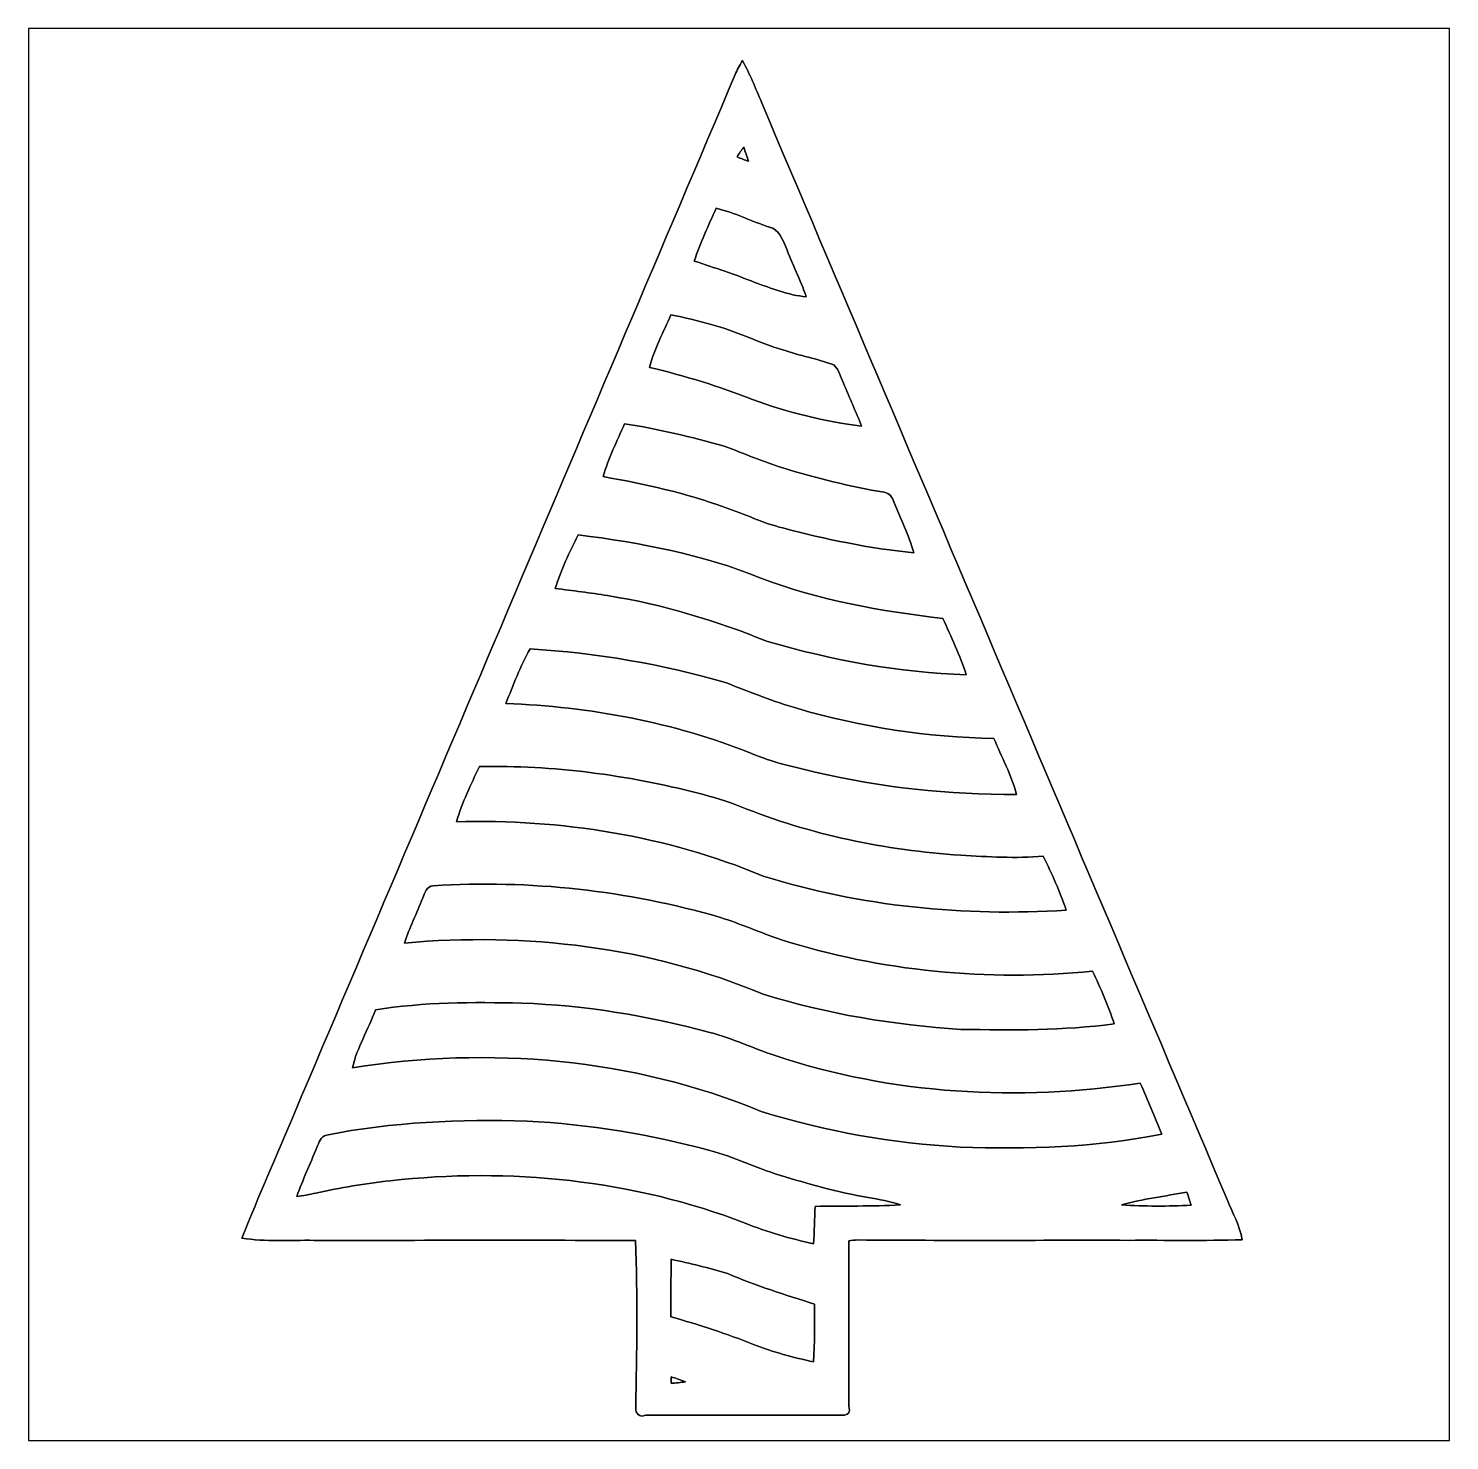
# Model space of a CAD drawing. Header units: centimetres. Extents: x -16.8 to 16.8, y -16.7 to 16.7.
import ezdxf

# ---------------------------------------------------------------- set-up
doc = ezdxf.new("R2010")
doc.units = ezdxf.units.CM
doc.header["$MEASUREMENT"] = 0
doc.layers.add('Layer 1', color=7, linetype='Continuous')

msp = doc.modelspace()

# ---------------------------------------------------------------- linework, layer by layer
at = {"layer": 'Layer 1', "color": 7}
for points, knots in [([(-16.77458, 16.66875), (-16.77458, 16.66875), (16.77458, 16.66875), (16.77458, 16.66875), (16.77458, 16.66875), (16.77458, 16.66875), (16.77458, -16.66875), (16.77458, -16.66875), (16.77458, -16.66875), (16.77458, -16.66875), (-16.77458, -16.66875), (-16.77458, -16.66875), (-16.77458, -16.66875), (-16.77458, -16.66875), (-16.77458, 16.66875), (-16.77458, 16.66875), (-16.77458, 16.66875), (-16.77458, 16.66875), (-16.77458, 16.66875), (-16.77458, 16.66875)], [0, 0, 0, 0, 0.16666667, 0.16666667, 0.16666667, 0.16666667, 0.33333333, 0.33333333, 0.33333333, 0.33333333, 0.5, 0.5, 0.5, 0.5, 0.66666667, 0.66666667, 0.66666667, 0.66666667, 1, 1, 1, 1]), ([(-0.09102, 15.57726), (-3.55953, 7.40481), (-7.02698, -0.768), (-10.49514, -8.94045), (-10.49514, -8.94045), (-10.90507, -9.9254), (-11.34181, -10.89907), (-11.73586, -11.89073), (-11.73586, -11.89073), (-11.17353, -11.9761), (-10.60274, -11.93659), (-10.03653, -11.94153), (-10.03653, -11.94153), (-7.5057, -11.94223), (-4.97487, -11.93976), (-2.44369, -11.94259), (-2.44369, -11.94259), (-2.38831, -13.26092), (-2.41265, -14.58348), (-2.43911, -15.90252), (-2.43911, -15.90252), (-2.44404, -16.01646), (-2.34774, -16.14276), (-2.20627, -16.06797), (-2.20627, -16.06797), (-0.73554, -16.07397), (0.73519, -16.06444), (2.20592, -16.0722), (2.20592, -16.0722), (2.34879, -16.04398), (2.69205, -16.15299), (2.59186, -15.85771), (2.59186, -15.85771), (2.59786, -14.55632), (2.59151, -13.25457), (2.58974, -11.95317), (2.58974, -11.95317), (2.66171, -11.94329), (2.73368, -11.93341), (2.8067, -11.93341), (2.8067, -11.93341), (4.9343, -11.95035), (7.06191, -11.93765), (9.18986, -11.94153), (9.18986, -11.94153), (10.08627, -11.93553), (10.98338, -11.95705), (11.87979, -11.92706), (11.87979, -11.92706), (11.81806, -11.59298), (11.64943, -11.29277), (11.5249, -10.98021), (11.5249, -10.98021), (7.85777, -2.34597), (4.19523, 6.29038), (0.52952, 14.92567), (0.52952, 14.92567), (0.39229, 15.2587), (0.25682, 15.59348), (0.08079, 15.90851), (0.08079, 15.90851), (0.01658, 15.80197), (-0.04304, 15.69226), (-0.09102, 15.57726)], [0, 0, 0, 0, 0.05882353, 0.05882353, 0.05882353, 0.05882353, 0.11764706, 0.11764706, 0.11764706, 0.11764706, 0.17647059, 0.17647059, 0.17647059, 0.17647059, 0.23529412, 0.23529412, 0.23529412, 0.23529412, 0.29411765, 0.29411765, 0.29411765, 0.29411765, 0.35294118, 0.35294118, 0.35294118, 0.35294118, 0.41176471, 0.41176471, 0.41176471, 0.41176471, 0.47058824, 0.47058824, 0.47058824, 0.47058824, 0.52941176, 0.52941176, 0.52941176, 0.52941176, 0.58823529, 0.58823529, 0.58823529, 0.58823529, 0.64705882, 0.64705882, 0.64705882, 0.64705882, 0.70588235, 0.70588235, 0.70588235, 0.70588235, 0.76470588, 0.76470588, 0.76470588, 0.76470588, 0.82352941, 0.82352941, 0.82352941, 0.82352941, 0.88235294, 0.88235294, 0.88235294, 0.88235294, 1, 1, 1, 1]), ([(-0.04445, 13.63839), (0.00282, 13.716), (0.05503, 13.79079), (0.11112, 13.86276), (0.11112, 13.86276), (0.15205, 13.75339), (0.19085, 13.64333), (0.22401, 13.53114), (0.22401, 13.53114), (0.133, 13.56289), (0.04374, 13.59958), (-0.04445, 13.63839)], [0, 0, 0, 0, 0.25, 0.25, 0.25, 0.25, 0.5, 0.5, 0.5, 0.5, 1, 1, 1, 1]), ([(-0.53975, 12.42377), (-0.10442, 12.32217), (0.29669, 12.11368), (0.72143, 11.97716), (0.72143, 11.97716), (0.94368, 11.92601), (1.022, 11.69529), (1.10419, 11.50902), (1.10419, 11.50902), (1.26153, 11.11568), (1.44639, 10.73326), (1.58644, 10.33321), (1.58644, 10.33321), (1.16558, 10.37237), (0.76659, 10.53112), (0.37253, 10.67259), (0.37253, 10.67259), (-0.09701, 10.86062), (-0.57679, 11.02007), (-1.05728, 11.17671), (-1.05728, 11.17671), (-0.91581, 11.60427), (-0.72143, 12.01208), (-0.53975, 12.42377)], [0, 0, 0, 0, 0.14285714, 0.14285714, 0.14285714, 0.14285714, 0.28571429, 0.28571429, 0.28571429, 0.28571429, 0.42857143, 0.42857143, 0.42857143, 0.42857143, 0.57142857, 0.57142857, 0.57142857, 0.57142857, 0.71428571, 0.71428571, 0.71428571, 0.71428571, 1, 1, 1, 1]), ([(-1.60726, 9.90776), (-1.28764, 9.84356), (-0.97014, 9.76842), (-0.65581, 9.68163), (-0.65581, 9.68163), (-0.07585, 9.52571), (0.46284, 9.25019), (1.03787, 9.07909), (1.03787, 9.07909), (1.43334, 8.94221), (1.84891, 8.87024), (2.24084, 8.72737), (2.24084, 8.72737), (2.35656, 8.60813), (2.39783, 8.43915), (2.46839, 8.29239), (2.46839, 8.29239), (2.60632, 7.95196), (2.76401, 7.61965), (2.89243, 7.27534), (2.89243, 7.27534), (2.0193, 7.39775), (1.14935, 7.59601), (0.32244, 7.90646), (0.32244, 7.90646), (-0.4699, 8.22254), (-1.28799, 8.46702), (-2.11631, 8.66775), (-2.11631, 8.66775), (-1.99178, 9.09779), (-1.78858, 9.49995), (-1.60726, 9.90776)], [0, 0, 0, 0, 0.11111111, 0.11111111, 0.11111111, 0.11111111, 0.22222222, 0.22222222, 0.22222222, 0.22222222, 0.33333333, 0.33333333, 0.33333333, 0.33333333, 0.44444444, 0.44444444, 0.44444444, 0.44444444, 0.55555556, 0.55555556, 0.55555556, 0.55555556, 0.66666667, 0.66666667, 0.66666667, 0.66666667, 0.77777778, 0.77777778, 0.77777778, 0.77777778, 1, 1, 1, 1]), ([(-2.69981, 7.33178), (-1.90359, 7.2203), (-1.12324, 7.01922), (-0.34854, 6.80791), (-0.34854, 6.80791), (0.11359, 6.63681), (0.56621, 6.43749), (1.03823, 6.29214), (1.03823, 6.29214), (1.82174, 6.05049), (2.61973, 5.85329), (3.42865, 5.71712), (3.42865, 5.71712), (3.55, 5.70371), (3.61985, 5.59682), (3.65795, 5.49134), (3.65795, 5.49134), (3.81776, 5.09094), (4.01108, 4.70323), (4.12785, 4.28696), (4.12785, 4.28696), (3.08328, 4.39596), (2.0514, 4.60551), (1.03717, 4.87609), (1.03717, 4.87609), (0.56621, 4.98616), (0.13476, 5.21088), (-0.32456, 5.35693), (-0.32456, 5.35693), (-1.2573, 5.70195), (-2.23167, 5.9122), (-3.20781, 6.08859), (-3.20781, 6.08859), (-3.08046, 6.51863), (-2.88678, 6.92538), (-2.69981, 7.33178)], [0, 0, 0, 0, 0.1, 0.1, 0.1, 0.1, 0.2, 0.2, 0.2, 0.2, 0.3, 0.3, 0.3, 0.3, 0.4, 0.4, 0.4, 0.4, 0.5, 0.5, 0.5, 0.5, 0.6, 0.6, 0.6, 0.6, 0.7, 0.7, 0.7, 0.7, 0.8, 0.8, 0.8, 0.8, 1, 1, 1, 1]), ([(-3.79377, 4.71487), (-2.3301, 4.52226), (-0.85619, 4.25944), (0.51329, 3.69006), (0.51329, 3.69006), (1.89371, 3.16936), (3.35492, 2.90936), (4.81577, 2.74003), (4.81577, 2.74003), (5.00627, 2.30082), (5.21758, 1.86796), (5.36399, 1.41076), (5.36399, 1.41076), (3.77719, 1.46368), (2.19957, 1.75119), (0.67663, 2.19569), (0.67663, 2.19569), (-0.54222, 2.68323), (-1.80234, 3.07799), (-3.10233, 3.27766), (-3.10233, 3.27766), (-3.51226, 3.34433), (-3.92465, 3.39407), (-4.33634, 3.4484), (-4.33634, 3.4484), (-4.20158, 3.88832), (-4.00262, 4.30565), (-3.79377, 4.71487)], [0, 0, 0, 0, 0.125, 0.125, 0.125, 0.125, 0.25, 0.25, 0.25, 0.25, 0.375, 0.375, 0.375, 0.375, 0.5, 0.5, 0.5, 0.5, 0.625, 0.625, 0.625, 0.625, 0.75, 0.75, 0.75, 0.75, 1, 1, 1, 1]), ([(-4.93183, 2.02247), (-3.36338, 1.92758), (-1.80622, 1.65947), (-0.2981, 1.21708), (-0.2981, 1.21708), (0.26141, 1.00577), (0.81421, 0.77364), (1.39065, 0.61066), (1.39065, 0.61066), (2.89313, 0.17427), (4.45347, -0.06632), (6.01804, -0.09243), (6.01804, -0.09243), (6.19407, -0.53305), (6.43502, -0.95356), (6.55285, -1.41534), (6.55285, -1.41534), (4.95547, -1.42064), (3.35527, -1.25624), (1.79987, -0.88794), (1.79987, -0.88794), (1.29187, -0.76588), (0.77682, -0.6544), (0.29528, -0.44768), (0.29528, -0.44768), (-1.54552, 0.29563), (-3.5246, 0.65299), (-5.50298, 0.73343), (-5.50298, 0.73343), (-5.32871, 1.16911), (-5.16431, 1.61396), (-4.93183, 2.02247)], [0, 0, 0, 0, 0.11111111, 0.11111111, 0.11111111, 0.11111111, 0.22222222, 0.22222222, 0.22222222, 0.22222222, 0.33333333, 0.33333333, 0.33333333, 0.33333333, 0.44444444, 0.44444444, 0.44444444, 0.44444444, 0.55555556, 0.55555556, 0.55555556, 0.55555556, 0.66666667, 0.66666667, 0.66666667, 0.66666667, 0.77777778, 0.77777778, 0.77777778, 0.77777778, 1, 1, 1, 1]), ([(-6.12458, -0.75636), (-4.38573, -0.72249), (-2.64724, -0.95391), (-0.96485, -1.38712), (-0.96485, -1.38712), (-0.62689, -1.46826), (-0.29351, -1.57021), (0.03034, -1.69686), (0.03034, -1.69686), (1.68381, -2.37137), (3.45581, -2.72768), (5.23381, -2.8508), (5.23381, -2.8508), (5.88257, -2.88572), (6.5338, -2.93088), (7.18256, -2.87161), (7.18256, -2.87161), (7.38858, -3.28613), (7.57449, -3.71158), (7.72583, -4.14937), (7.72583, -4.14937), (5.31989, -4.29754), (2.87726, -4.06153), (0.57185, -3.34328), (0.57185, -3.34328), (-1.71062, -2.38478), (-4.20511, -1.99496), (-6.67244, -2.05846), (-6.67244, -2.05846), (-6.53062, -1.60902), (-6.33483, -1.17757), (-6.12458, -0.75636)], [0, 0, 0, 0, 0.11111111, 0.11111111, 0.11111111, 0.11111111, 0.22222222, 0.22222222, 0.22222222, 0.22222222, 0.33333333, 0.33333333, 0.33333333, 0.33333333, 0.44444444, 0.44444444, 0.44444444, 0.44444444, 0.55555556, 0.55555556, 0.55555556, 0.55555556, 0.66666667, 0.66666667, 0.66666667, 0.66666667, 0.77777778, 0.77777778, 0.77777778, 0.77777778, 1, 1, 1, 1]), ([(-7.22136, -3.57046), (-4.93995, -3.42759), (-2.6349, -3.68265), (-0.43886, -4.31835), (-0.43886, -4.31835), (0.04057, -4.47357), (0.50306, -4.67501), (0.98002, -4.83799), (0.98002, -4.83799), (3.34963, -5.59294), (5.87446, -5.83212), (8.34707, -5.58659), (8.34707, -5.58659), (8.53546, -5.99264), (8.72278, -6.40186), (8.85578, -6.83013), (8.85578, -6.83013), (7.65739, -6.99206), (6.44631, -6.98182), (5.23981, -6.96066), (5.23981, -6.96066), (3.66007, -6.86012), (2.08492, -6.59836), (0.5715, -6.13022), (0.5715, -6.13022), (-2.09091, -5.01262), (-5.03555, -4.66725), (-7.90046, -4.92266), (-7.90046, -4.92266), (-7.77487, -4.56071), (-7.60413, -4.21711), (-7.46725, -3.85939), (-7.46725, -3.85939), (-7.41751, -3.74544), (-7.37059, -3.58211), (-7.22136, -3.57046)], [0, 0, 0, 0, 0.1, 0.1, 0.1, 0.1, 0.2, 0.2, 0.2, 0.2, 0.3, 0.3, 0.3, 0.3, 0.4, 0.4, 0.4, 0.4, 0.5, 0.5, 0.5, 0.5, 0.6, 0.6, 0.6, 0.6, 0.7, 0.7, 0.7, 0.7, 0.8, 0.8, 0.8, 0.8, 1, 1, 1, 1]), ([(-8.58308, -6.50346), (-7.44502, -6.31261), (-6.28438, -6.31719), (-5.13398, -6.34153), (-5.13398, -6.34153), (-3.63079, -6.3941), (-2.13748, -6.63963), (-0.68721, -7.03474), (-0.68721, -7.03474), (-0.15804, -7.17056), (0.33584, -7.40974), (0.85372, -7.57943), (0.85372, -7.57943), (3.61668, -8.50406), (6.60153, -8.66387), (9.47279, -8.23136), (9.47279, -8.23136), (9.64918, -8.63), (9.82063, -9.03076), (9.97938, -9.43681), (9.97938, -9.43681), (8.41587, -9.74619), (6.81179, -9.79981), (5.22252, -9.73914), (5.22252, -9.73914), (3.62938, -9.65271), (2.04505, -9.37366), (0.52246, -8.89741), (0.52246, -8.89741), (-2.50966, -7.6394), (-5.89844, -7.35612), (-9.12636, -7.87012), (-9.12636, -7.87012), (-9.01559, -7.39034), (-8.75101, -6.96348), (-8.58308, -6.50346)], [0, 0, 0, 0, 0.1, 0.1, 0.1, 0.1, 0.2, 0.2, 0.2, 0.2, 0.3, 0.3, 0.3, 0.3, 0.4, 0.4, 0.4, 0.4, 0.5, 0.5, 0.5, 0.5, 0.6, 0.6, 0.6, 0.6, 0.7, 0.7, 0.7, 0.7, 0.8, 0.8, 0.8, 0.8, 1, 1, 1, 1]), ([(-9.74055, -9.45621), (-8.18339, -9.14788), (-6.58707, -9.07768), (-5.00309, -9.12918), (-5.00309, -9.12918), (-3.54436, -9.19798), (-2.09515, -9.43681), (-0.68756, -9.82274), (-0.68756, -9.82274), (-0.121, -9.96244), (0.40146, -10.23126), (0.95814, -10.40165), (0.95814, -10.40165), (1.64465, -10.61156), (2.3368, -10.81158), (3.04659, -10.92694), (3.04659, -10.92694), (3.30306, -10.9788), (3.56623, -11.01337), (3.81282, -11.10439), (3.81282, -11.10439), (3.14184, -11.14778), (2.46909, -11.12026), (1.7974, -11.13931), (1.7974, -11.13931), (1.78223, -11.43282), (1.78188, -11.72739), (1.76142, -12.02126), (1.76142, -12.02126), (1.21038, -11.90343), (0.66675, -11.74715), (0.14499, -11.53478), (0.14499, -11.53478), (-2.50825, -10.50996), (-5.41831, -10.22103), (-8.23595, -10.5343), (-8.23595, -10.5343), (-8.82438, -10.60415), (-9.4107, -10.69763), (-9.9889, -10.8271), (-9.9889, -10.8271), (-10.13848, -10.85956), (-10.28876, -10.89166), (-10.44187, -10.90366), (-10.44187, -10.90366), (-10.29723, -10.51489), (-10.12366, -10.13777), (-9.96879, -9.75325), (-9.96879, -9.75325), (-9.91447, -9.6453), (-9.88095, -9.48302), (-9.74055, -9.45621)], [0, 0, 0, 0, 0.07142857, 0.07142857, 0.07142857, 0.07142857, 0.14285714, 0.14285714, 0.14285714, 0.14285714, 0.21428571, 0.21428571, 0.21428571, 0.21428571, 0.28571429, 0.28571429, 0.28571429, 0.28571429, 0.35714286, 0.35714286, 0.35714286, 0.35714286, 0.42857143, 0.42857143, 0.42857143, 0.42857143, 0.5, 0.5, 0.5, 0.5, 0.57142857, 0.57142857, 0.57142857, 0.57142857, 0.64285714, 0.64285714, 0.64285714, 0.64285714, 0.71428571, 0.71428571, 0.71428571, 0.71428571, 0.78571429, 0.78571429, 0.78571429, 0.78571429, 0.85714286, 0.85714286, 0.85714286, 0.85714286, 1, 1, 1, 1]), ([(9.03005, -11.10439), (9.53488, -10.95869), (10.06016, -10.90119), (10.57557, -10.80347), (10.57557, -10.80347), (10.60873, -10.90612), (10.6426, -11.01019), (10.67364, -11.11426), (10.67364, -11.11426), (10.12578, -11.13861), (9.57686, -11.14213), (9.03005, -11.10439)], [0, 0, 0, 0, 0.25, 0.25, 0.25, 0.25, 0.5, 0.5, 0.5, 0.5, 1, 1, 1, 1]), ([(-1.60338, -12.38885), (-1.1557, -12.4841), (-0.70908, -12.59064), (-0.27199, -12.72752), (-0.27199, -12.72752), (0.39934, -13.00727), (1.09008, -13.23516), (1.78576, -13.44542), (1.78576, -13.44542), (1.78611, -13.90086), (1.78788, -14.35735), (1.76142, -14.81279), (1.76142, -14.81279), (1.28199, -14.70272), (0.80327, -14.58383), (0.34572, -14.40109), (0.34572, -14.40109), (-0.29104, -14.14321), (-0.94686, -13.93684), (-1.6062, -13.74563), (-1.6062, -13.74563), (-1.60655, -13.29302), (-1.60655, -12.84076), (-1.60338, -12.38885)], [0, 0, 0, 0, 0.14285714, 0.14285714, 0.14285714, 0.14285714, 0.28571429, 0.28571429, 0.28571429, 0.28571429, 0.42857143, 0.42857143, 0.42857143, 0.42857143, 0.57142857, 0.57142857, 0.57142857, 0.57142857, 0.71428571, 0.71428571, 0.71428571, 0.71428571, 1, 1, 1, 1]), ([(-1.60338, -15.16309), (-1.48943, -15.19626), (-1.37478, -15.23541), (-1.26436, -15.28057), (-1.26436, -15.28057), (-1.37689, -15.29786), (-1.49013, -15.30985), (-1.60408, -15.31549), (-1.60408, -15.31549), (-1.60373, -15.27739), (-1.60338, -15.20119), (-1.60338, -15.16309)], [0, 0, 0, 0, 0.25, 0.25, 0.25, 0.25, 0.5, 0.5, 0.5, 0.5, 1, 1, 1, 1])]:
    msp.add_open_spline(points, degree=3, knots=knots, dxfattribs=at)
at = {"layer": 'Layer 1', "color": 49}
for points, knots in [([(-0.09102, 15.57726), (-0.04304, 15.69226), (0.01658, 15.80197), (0.08079, 15.90851), (0.08079, 15.90851), (0.25682, 15.59348), (0.39229, 15.2587), (0.52952, 14.92567), (0.52952, 14.92567), (4.19523, 6.29038), (7.85777, -2.34597), (11.5249, -10.98021), (11.5249, -10.98021), (11.64943, -11.29277), (11.81806, -11.59298), (11.87979, -11.92706), (11.87979, -11.92706), (10.98338, -11.95705), (10.08627, -11.93553), (9.18986, -11.94153), (9.18986, -11.94153), (7.06191, -11.93765), (4.9343, -11.95035), (2.8067, -11.93341), (2.8067, -11.93341), (2.73368, -11.93341), (2.66171, -11.94329), (2.58974, -11.95317), (2.58974, -11.95317), (2.59151, -13.25457), (2.59786, -14.55632), (2.59186, -15.85771), (2.59186, -15.85771), (2.69205, -16.15299), (2.34879, -16.04398), (2.20592, -16.0722), (2.20592, -16.0722), (0.73519, -16.06444), (-0.73554, -16.07397), (-2.20627, -16.06797), (-2.20627, -16.06797), (-2.34774, -16.14276), (-2.44404, -16.01646), (-2.43911, -15.90252), (-2.43911, -15.90252), (-2.41265, -14.58348), (-2.38831, -13.26092), (-2.44369, -11.94259), (-2.44369, -11.94259), (-4.97487, -11.93976), (-7.5057, -11.94223), (-10.03653, -11.94153), (-10.03653, -11.94153), (-10.60274, -11.93659), (-11.17353, -11.9761), (-11.73586, -11.89073), (-11.73586, -11.89073), (-11.34181, -10.89907), (-10.90507, -9.9254), (-10.49514, -8.94045), (-10.49514, -8.94045), (-7.02698, -0.768), (-3.55953, 7.40481), (-0.09102, 15.57726), (-0.09102, 15.57726), (-0.09102, 15.57726), (-0.09102, 15.57726), (-0.09102, 15.57726)], [0, 0, 0, 0, 0.05555556, 0.05555556, 0.05555556, 0.05555556, 0.11111111, 0.11111111, 0.11111111, 0.11111111, 0.16666667, 0.16666667, 0.16666667, 0.16666667, 0.22222222, 0.22222222, 0.22222222, 0.22222222, 0.27777778, 0.27777778, 0.27777778, 0.27777778, 0.33333333, 0.33333333, 0.33333333, 0.33333333, 0.38888889, 0.38888889, 0.38888889, 0.38888889, 0.44444444, 0.44444444, 0.44444444, 0.44444444, 0.5, 0.5, 0.5, 0.5, 0.55555556, 0.55555556, 0.55555556, 0.55555556, 0.61111111, 0.61111111, 0.61111111, 0.61111111, 0.66666667, 0.66666667, 0.66666667, 0.66666667, 0.72222222, 0.72222222, 0.72222222, 0.72222222, 0.77777778, 0.77777778, 0.77777778, 0.77777778, 0.83333333, 0.83333333, 0.83333333, 0.83333333, 0.88888889, 0.88888889, 0.88888889, 0.88888889, 1, 1, 1, 1]), ([(-0.04445, 13.63839), (0.04374, 13.59958), (0.133, 13.56289), (0.22401, 13.53114), (0.22401, 13.53114), (0.19085, 13.64333), (0.15205, 13.75339), (0.11112, 13.86276), (0.11112, 13.86276), (0.05503, 13.79079), (0.00282, 13.716), (-0.04445, 13.63839), (-0.04445, 13.63839), (-0.04445, 13.63839), (-0.04445, 13.63839), (-0.04445, 13.63839)], [0, 0, 0, 0, 0.2, 0.2, 0.2, 0.2, 0.4, 0.4, 0.4, 0.4, 0.6, 0.6, 0.6, 0.6, 1, 1, 1, 1]), ([(-0.53975, 12.42377), (-0.72143, 12.01208), (-0.91581, 11.60427), (-1.05728, 11.17671), (-1.05728, 11.17671), (-0.57679, 11.02007), (-0.09701, 10.86062), (0.37253, 10.67259), (0.37253, 10.67259), (0.76659, 10.53112), (1.16558, 10.37237), (1.58644, 10.33321), (1.58644, 10.33321), (1.44639, 10.73326), (1.26153, 11.11568), (1.10419, 11.50902), (1.10419, 11.50902), (1.022, 11.69529), (0.94368, 11.92601), (0.72143, 11.97716), (0.72143, 11.97716), (0.29669, 12.11368), (-0.10442, 12.32217), (-0.53975, 12.42377), (-0.53975, 12.42377), (-0.53975, 12.42377), (-0.53975, 12.42377), (-0.53975, 12.42377)], [0, 0, 0, 0, 0.125, 0.125, 0.125, 0.125, 0.25, 0.25, 0.25, 0.25, 0.375, 0.375, 0.375, 0.375, 0.5, 0.5, 0.5, 0.5, 0.625, 0.625, 0.625, 0.625, 0.75, 0.75, 0.75, 0.75, 1, 1, 1, 1]), ([(-1.60726, 9.90776), (-1.78858, 9.49995), (-1.99178, 9.09779), (-2.11631, 8.66775), (-2.11631, 8.66775), (-1.28799, 8.46702), (-0.4699, 8.22254), (0.32244, 7.90646), (0.32244, 7.90646), (1.14935, 7.59601), (2.0193, 7.39775), (2.89243, 7.27534), (2.89243, 7.27534), (2.76401, 7.61965), (2.60632, 7.95196), (2.46839, 8.29239), (2.46839, 8.29239), (2.39783, 8.43915), (2.35656, 8.60813), (2.24084, 8.72737), (2.24084, 8.72737), (1.84891, 8.87024), (1.43334, 8.94221), (1.03787, 9.07909), (1.03787, 9.07909), (0.46284, 9.25019), (-0.07585, 9.52571), (-0.65581, 9.68163), (-0.65581, 9.68163), (-0.97014, 9.76842), (-1.28764, 9.84356), (-1.60726, 9.90776), (-1.60726, 9.90776), (-1.60726, 9.90776), (-1.60726, 9.90776), (-1.60726, 9.90776)], [0, 0, 0, 0, 0.1, 0.1, 0.1, 0.1, 0.2, 0.2, 0.2, 0.2, 0.3, 0.3, 0.3, 0.3, 0.4, 0.4, 0.4, 0.4, 0.5, 0.5, 0.5, 0.5, 0.6, 0.6, 0.6, 0.6, 0.7, 0.7, 0.7, 0.7, 0.8, 0.8, 0.8, 0.8, 1, 1, 1, 1]), ([(-2.69981, 7.33178), (-2.88678, 6.92538), (-3.08046, 6.51863), (-3.20781, 6.08859), (-3.20781, 6.08859), (-2.23167, 5.9122), (-1.2573, 5.70195), (-0.32456, 5.35693), (-0.32456, 5.35693), (0.13476, 5.21088), (0.56621, 4.98616), (1.03717, 4.87609), (1.03717, 4.87609), (2.0514, 4.60551), (3.08328, 4.39596), (4.12785, 4.28696), (4.12785, 4.28696), (4.01108, 4.70323), (3.81776, 5.09094), (3.65795, 5.49134), (3.65795, 5.49134), (3.61985, 5.59682), (3.55, 5.70371), (3.42865, 5.71712), (3.42865, 5.71712), (2.61973, 5.85329), (1.82174, 6.05049), (1.03823, 6.29214), (1.03823, 6.29214), (0.56621, 6.43749), (0.11359, 6.63681), (-0.34854, 6.80791), (-0.34854, 6.80791), (-1.12324, 7.01922), (-1.90359, 7.2203), (-2.69981, 7.33178), (-2.69981, 7.33178), (-2.69981, 7.33178), (-2.69981, 7.33178), (-2.69981, 7.33178)], [0, 0, 0, 0, 0.09090909, 0.09090909, 0.09090909, 0.09090909, 0.18181818, 0.18181818, 0.18181818, 0.18181818, 0.27272727, 0.27272727, 0.27272727, 0.27272727, 0.36363636, 0.36363636, 0.36363636, 0.36363636, 0.45454545, 0.45454545, 0.45454545, 0.45454545, 0.54545455, 0.54545455, 0.54545455, 0.54545455, 0.63636364, 0.63636364, 0.63636364, 0.63636364, 0.72727273, 0.72727273, 0.72727273, 0.72727273, 0.81818182, 0.81818182, 0.81818182, 0.81818182, 1, 1, 1, 1]), ([(-3.79377, 4.71487), (-4.00262, 4.30565), (-4.20158, 3.88832), (-4.33634, 3.4484), (-4.33634, 3.4484), (-3.92465, 3.39407), (-3.51226, 3.34433), (-3.10233, 3.27766), (-3.10233, 3.27766), (-1.80234, 3.07799), (-0.54222, 2.68323), (0.67663, 2.19569), (0.67663, 2.19569), (2.19957, 1.75119), (3.77719, 1.46368), (5.36399, 1.41076), (5.36399, 1.41076), (5.21758, 1.86796), (5.00627, 2.30082), (4.81577, 2.74003), (4.81577, 2.74003), (3.35492, 2.90936), (1.89371, 3.16936), (0.51329, 3.69006), (0.51329, 3.69006), (-0.85619, 4.25944), (-2.3301, 4.52226), (-3.79377, 4.71487), (-3.79377, 4.71487), (-3.79377, 4.71487), (-3.79377, 4.71487), (-3.79377, 4.71487)], [0, 0, 0, 0, 0.11111111, 0.11111111, 0.11111111, 0.11111111, 0.22222222, 0.22222222, 0.22222222, 0.22222222, 0.33333333, 0.33333333, 0.33333333, 0.33333333, 0.44444444, 0.44444444, 0.44444444, 0.44444444, 0.55555556, 0.55555556, 0.55555556, 0.55555556, 0.66666667, 0.66666667, 0.66666667, 0.66666667, 0.77777778, 0.77777778, 0.77777778, 0.77777778, 1, 1, 1, 1]), ([(-4.93183, 2.02247), (-5.16431, 1.61396), (-5.32871, 1.16911), (-5.50298, 0.73343), (-5.50298, 0.73343), (-3.5246, 0.65299), (-1.54552, 0.29563), (0.29528, -0.44768), (0.29528, -0.44768), (0.77682, -0.6544), (1.29187, -0.76588), (1.79987, -0.88794), (1.79987, -0.88794), (3.35527, -1.25624), (4.95547, -1.42064), (6.55285, -1.41534), (6.55285, -1.41534), (6.43502, -0.95356), (6.19407, -0.53305), (6.01804, -0.09243), (6.01804, -0.09243), (4.45347, -0.06632), (2.89313, 0.17427), (1.39065, 0.61066), (1.39065, 0.61066), (0.81421, 0.77364), (0.26141, 1.00577), (-0.2981, 1.21708), (-0.2981, 1.21708), (-1.80622, 1.65947), (-3.36338, 1.92758), (-4.93183, 2.02247), (-4.93183, 2.02247), (-4.93183, 2.02247), (-4.93183, 2.02247), (-4.93183, 2.02247)], [0, 0, 0, 0, 0.1, 0.1, 0.1, 0.1, 0.2, 0.2, 0.2, 0.2, 0.3, 0.3, 0.3, 0.3, 0.4, 0.4, 0.4, 0.4, 0.5, 0.5, 0.5, 0.5, 0.6, 0.6, 0.6, 0.6, 0.7, 0.7, 0.7, 0.7, 0.8, 0.8, 0.8, 0.8, 1, 1, 1, 1]), ([(-6.12458, -0.75636), (-6.33483, -1.17757), (-6.53062, -1.60902), (-6.67244, -2.05846), (-6.67244, -2.05846), (-4.20511, -1.99496), (-1.71062, -2.38478), (0.57185, -3.34328), (0.57185, -3.34328), (2.87726, -4.06153), (5.31989, -4.29754), (7.72583, -4.14937), (7.72583, -4.14937), (7.57449, -3.71158), (7.38858, -3.28613), (7.18256, -2.87161), (7.18256, -2.87161), (6.5338, -2.93088), (5.88257, -2.88572), (5.23381, -2.8508), (5.23381, -2.8508), (3.45581, -2.72768), (1.68381, -2.37137), (0.03034, -1.69686), (0.03034, -1.69686), (-0.29351, -1.57021), (-0.62689, -1.46826), (-0.96485, -1.38712), (-0.96485, -1.38712), (-2.64724, -0.95391), (-4.38573, -0.72249), (-6.12458, -0.75636), (-6.12458, -0.75636), (-6.12458, -0.75636), (-6.12458, -0.75636), (-6.12458, -0.75636)], [0, 0, 0, 0, 0.1, 0.1, 0.1, 0.1, 0.2, 0.2, 0.2, 0.2, 0.3, 0.3, 0.3, 0.3, 0.4, 0.4, 0.4, 0.4, 0.5, 0.5, 0.5, 0.5, 0.6, 0.6, 0.6, 0.6, 0.7, 0.7, 0.7, 0.7, 0.8, 0.8, 0.8, 0.8, 1, 1, 1, 1]), ([(-7.22136, -3.57046), (-7.37059, -3.58211), (-7.41751, -3.74544), (-7.46725, -3.85939), (-7.46725, -3.85939), (-7.60413, -4.21711), (-7.77487, -4.56071), (-7.90046, -4.92266), (-7.90046, -4.92266), (-5.03555, -4.66725), (-2.09091, -5.01262), (0.5715, -6.13022), (0.5715, -6.13022), (2.08492, -6.59836), (3.66007, -6.86012), (5.23981, -6.96066), (5.23981, -6.96066), (6.44631, -6.98182), (7.65739, -6.99206), (8.85578, -6.83013), (8.85578, -6.83013), (8.72278, -6.40186), (8.53546, -5.99264), (8.34707, -5.58659), (8.34707, -5.58659), (5.87446, -5.83212), (3.34963, -5.59294), (0.98002, -4.83799), (0.98002, -4.83799), (0.50306, -4.67501), (0.04057, -4.47357), (-0.43886, -4.31835), (-0.43886, -4.31835), (-2.6349, -3.68265), (-4.93995, -3.42759), (-7.22136, -3.57046), (-7.22136, -3.57046), (-7.22136, -3.57046), (-7.22136, -3.57046), (-7.22136, -3.57046)], [0, 0, 0, 0, 0.09090909, 0.09090909, 0.09090909, 0.09090909, 0.18181818, 0.18181818, 0.18181818, 0.18181818, 0.27272727, 0.27272727, 0.27272727, 0.27272727, 0.36363636, 0.36363636, 0.36363636, 0.36363636, 0.45454545, 0.45454545, 0.45454545, 0.45454545, 0.54545455, 0.54545455, 0.54545455, 0.54545455, 0.63636364, 0.63636364, 0.63636364, 0.63636364, 0.72727273, 0.72727273, 0.72727273, 0.72727273, 0.81818182, 0.81818182, 0.81818182, 0.81818182, 1, 1, 1, 1]), ([(-8.58308, -6.50346), (-8.75101, -6.96348), (-9.01559, -7.39034), (-9.12636, -7.87012), (-9.12636, -7.87012), (-5.89844, -7.35612), (-2.50966, -7.6394), (0.52246, -8.89741), (0.52246, -8.89741), (2.04505, -9.37366), (3.62938, -9.65271), (5.22252, -9.73914), (5.22252, -9.73914), (6.81179, -9.79981), (8.41587, -9.74619), (9.97938, -9.43681), (9.97938, -9.43681), (9.82063, -9.03076), (9.64918, -8.63), (9.47279, -8.23136), (9.47279, -8.23136), (6.60153, -8.66387), (3.61668, -8.50406), (0.85372, -7.57943), (0.85372, -7.57943), (0.33584, -7.40974), (-0.15804, -7.17056), (-0.68721, -7.03474), (-0.68721, -7.03474), (-2.13748, -6.63963), (-3.63079, -6.3941), (-5.13398, -6.34153), (-5.13398, -6.34153), (-6.28438, -6.31719), (-7.44502, -6.31261), (-8.58308, -6.50346), (-8.58308, -6.50346), (-8.58308, -6.50346), (-8.58308, -6.50346), (-8.58308, -6.50346)], [0, 0, 0, 0, 0.09090909, 0.09090909, 0.09090909, 0.09090909, 0.18181818, 0.18181818, 0.18181818, 0.18181818, 0.27272727, 0.27272727, 0.27272727, 0.27272727, 0.36363636, 0.36363636, 0.36363636, 0.36363636, 0.45454545, 0.45454545, 0.45454545, 0.45454545, 0.54545455, 0.54545455, 0.54545455, 0.54545455, 0.63636364, 0.63636364, 0.63636364, 0.63636364, 0.72727273, 0.72727273, 0.72727273, 0.72727273, 0.81818182, 0.81818182, 0.81818182, 0.81818182, 1, 1, 1, 1]), ([(-9.74055, -9.45621), (-9.88095, -9.48302), (-9.91447, -9.6453), (-9.96879, -9.75325), (-9.96879, -9.75325), (-10.12366, -10.13777), (-10.29723, -10.51489), (-10.44187, -10.90366), (-10.44187, -10.90366), (-10.28876, -10.89166), (-10.13848, -10.85956), (-9.9889, -10.8271), (-9.9889, -10.8271), (-9.4107, -10.69763), (-8.82438, -10.60415), (-8.23595, -10.5343), (-8.23595, -10.5343), (-5.41831, -10.22103), (-2.50825, -10.50996), (0.14499, -11.53478), (0.14499, -11.53478), (0.66675, -11.74715), (1.21038, -11.90343), (1.76142, -12.02126), (1.76142, -12.02126), (1.78188, -11.72739), (1.78223, -11.43282), (1.7974, -11.13931), (1.7974, -11.13931), (2.46909, -11.12026), (3.14184, -11.14778), (3.81282, -11.10439), (3.81282, -11.10439), (3.56623, -11.01337), (3.30306, -10.9788), (3.04659, -10.92694), (3.04659, -10.92694), (2.3368, -10.81158), (1.64465, -10.61156), (0.95814, -10.40165), (0.95814, -10.40165), (0.40146, -10.23126), (-0.121, -9.96244), (-0.68756, -9.82274), (-0.68756, -9.82274), (-2.09515, -9.43681), (-3.54436, -9.19798), (-5.00309, -9.12918), (-5.00309, -9.12918), (-6.58707, -9.07768), (-8.18339, -9.14788), (-9.74055, -9.45621), (-9.74055, -9.45621), (-9.74055, -9.45621), (-9.74055, -9.45621), (-9.74055, -9.45621)], [0, 0, 0, 0, 0.06666667, 0.06666667, 0.06666667, 0.06666667, 0.13333333, 0.13333333, 0.13333333, 0.13333333, 0.2, 0.2, 0.2, 0.2, 0.26666667, 0.26666667, 0.26666667, 0.26666667, 0.33333333, 0.33333333, 0.33333333, 0.33333333, 0.4, 0.4, 0.4, 0.4, 0.46666667, 0.46666667, 0.46666667, 0.46666667, 0.53333333, 0.53333333, 0.53333333, 0.53333333, 0.6, 0.6, 0.6, 0.6, 0.66666667, 0.66666667, 0.66666667, 0.66666667, 0.73333333, 0.73333333, 0.73333333, 0.73333333, 0.8, 0.8, 0.8, 0.8, 0.86666667, 0.86666667, 0.86666667, 0.86666667, 1, 1, 1, 1]), ([(9.03005, -11.10439), (9.57686, -11.14213), (10.12578, -11.13861), (10.67364, -11.11426), (10.67364, -11.11426), (10.6426, -11.01019), (10.60873, -10.90612), (10.57557, -10.80347), (10.57557, -10.80347), (10.06016, -10.90119), (9.53488, -10.95869), (9.03005, -11.10439), (9.03005, -11.10439), (9.03005, -11.10439), (9.03005, -11.10439), (9.03005, -11.10439)], [0, 0, 0, 0, 0.2, 0.2, 0.2, 0.2, 0.4, 0.4, 0.4, 0.4, 0.6, 0.6, 0.6, 0.6, 1, 1, 1, 1]), ([(-1.60338, -12.38885), (-1.60655, -12.84076), (-1.60655, -13.29302), (-1.6062, -13.74563), (-1.6062, -13.74563), (-0.94686, -13.93684), (-0.29104, -14.14321), (0.34572, -14.40109), (0.34572, -14.40109), (0.80327, -14.58383), (1.28199, -14.70272), (1.76142, -14.81279), (1.76142, -14.81279), (1.78788, -14.35735), (1.78611, -13.90086), (1.78576, -13.44542), (1.78576, -13.44542), (1.09008, -13.23516), (0.39934, -13.00727), (-0.27199, -12.72752), (-0.27199, -12.72752), (-0.70908, -12.59064), (-1.1557, -12.4841), (-1.60338, -12.38885), (-1.60338, -12.38885), (-1.60338, -12.38885), (-1.60338, -12.38885), (-1.60338, -12.38885)], [0, 0, 0, 0, 0.125, 0.125, 0.125, 0.125, 0.25, 0.25, 0.25, 0.25, 0.375, 0.375, 0.375, 0.375, 0.5, 0.5, 0.5, 0.5, 0.625, 0.625, 0.625, 0.625, 0.75, 0.75, 0.75, 0.75, 1, 1, 1, 1]), ([(-1.60338, -15.16309), (-1.60338, -15.20119), (-1.60373, -15.27739), (-1.60408, -15.31549), (-1.60408, -15.31549), (-1.49013, -15.30985), (-1.37689, -15.29786), (-1.26436, -15.28057), (-1.26436, -15.28057), (-1.37478, -15.23541), (-1.48943, -15.19626), (-1.60338, -15.16309)], [0, 0, 0, 0, 0.25, 0.25, 0.25, 0.25, 0.5, 0.5, 0.5, 0.5, 1, 1, 1, 1])]:
    msp.add_open_spline(points, degree=3, knots=knots, dxfattribs=at)

doc.saveas('drawing.dxf')
